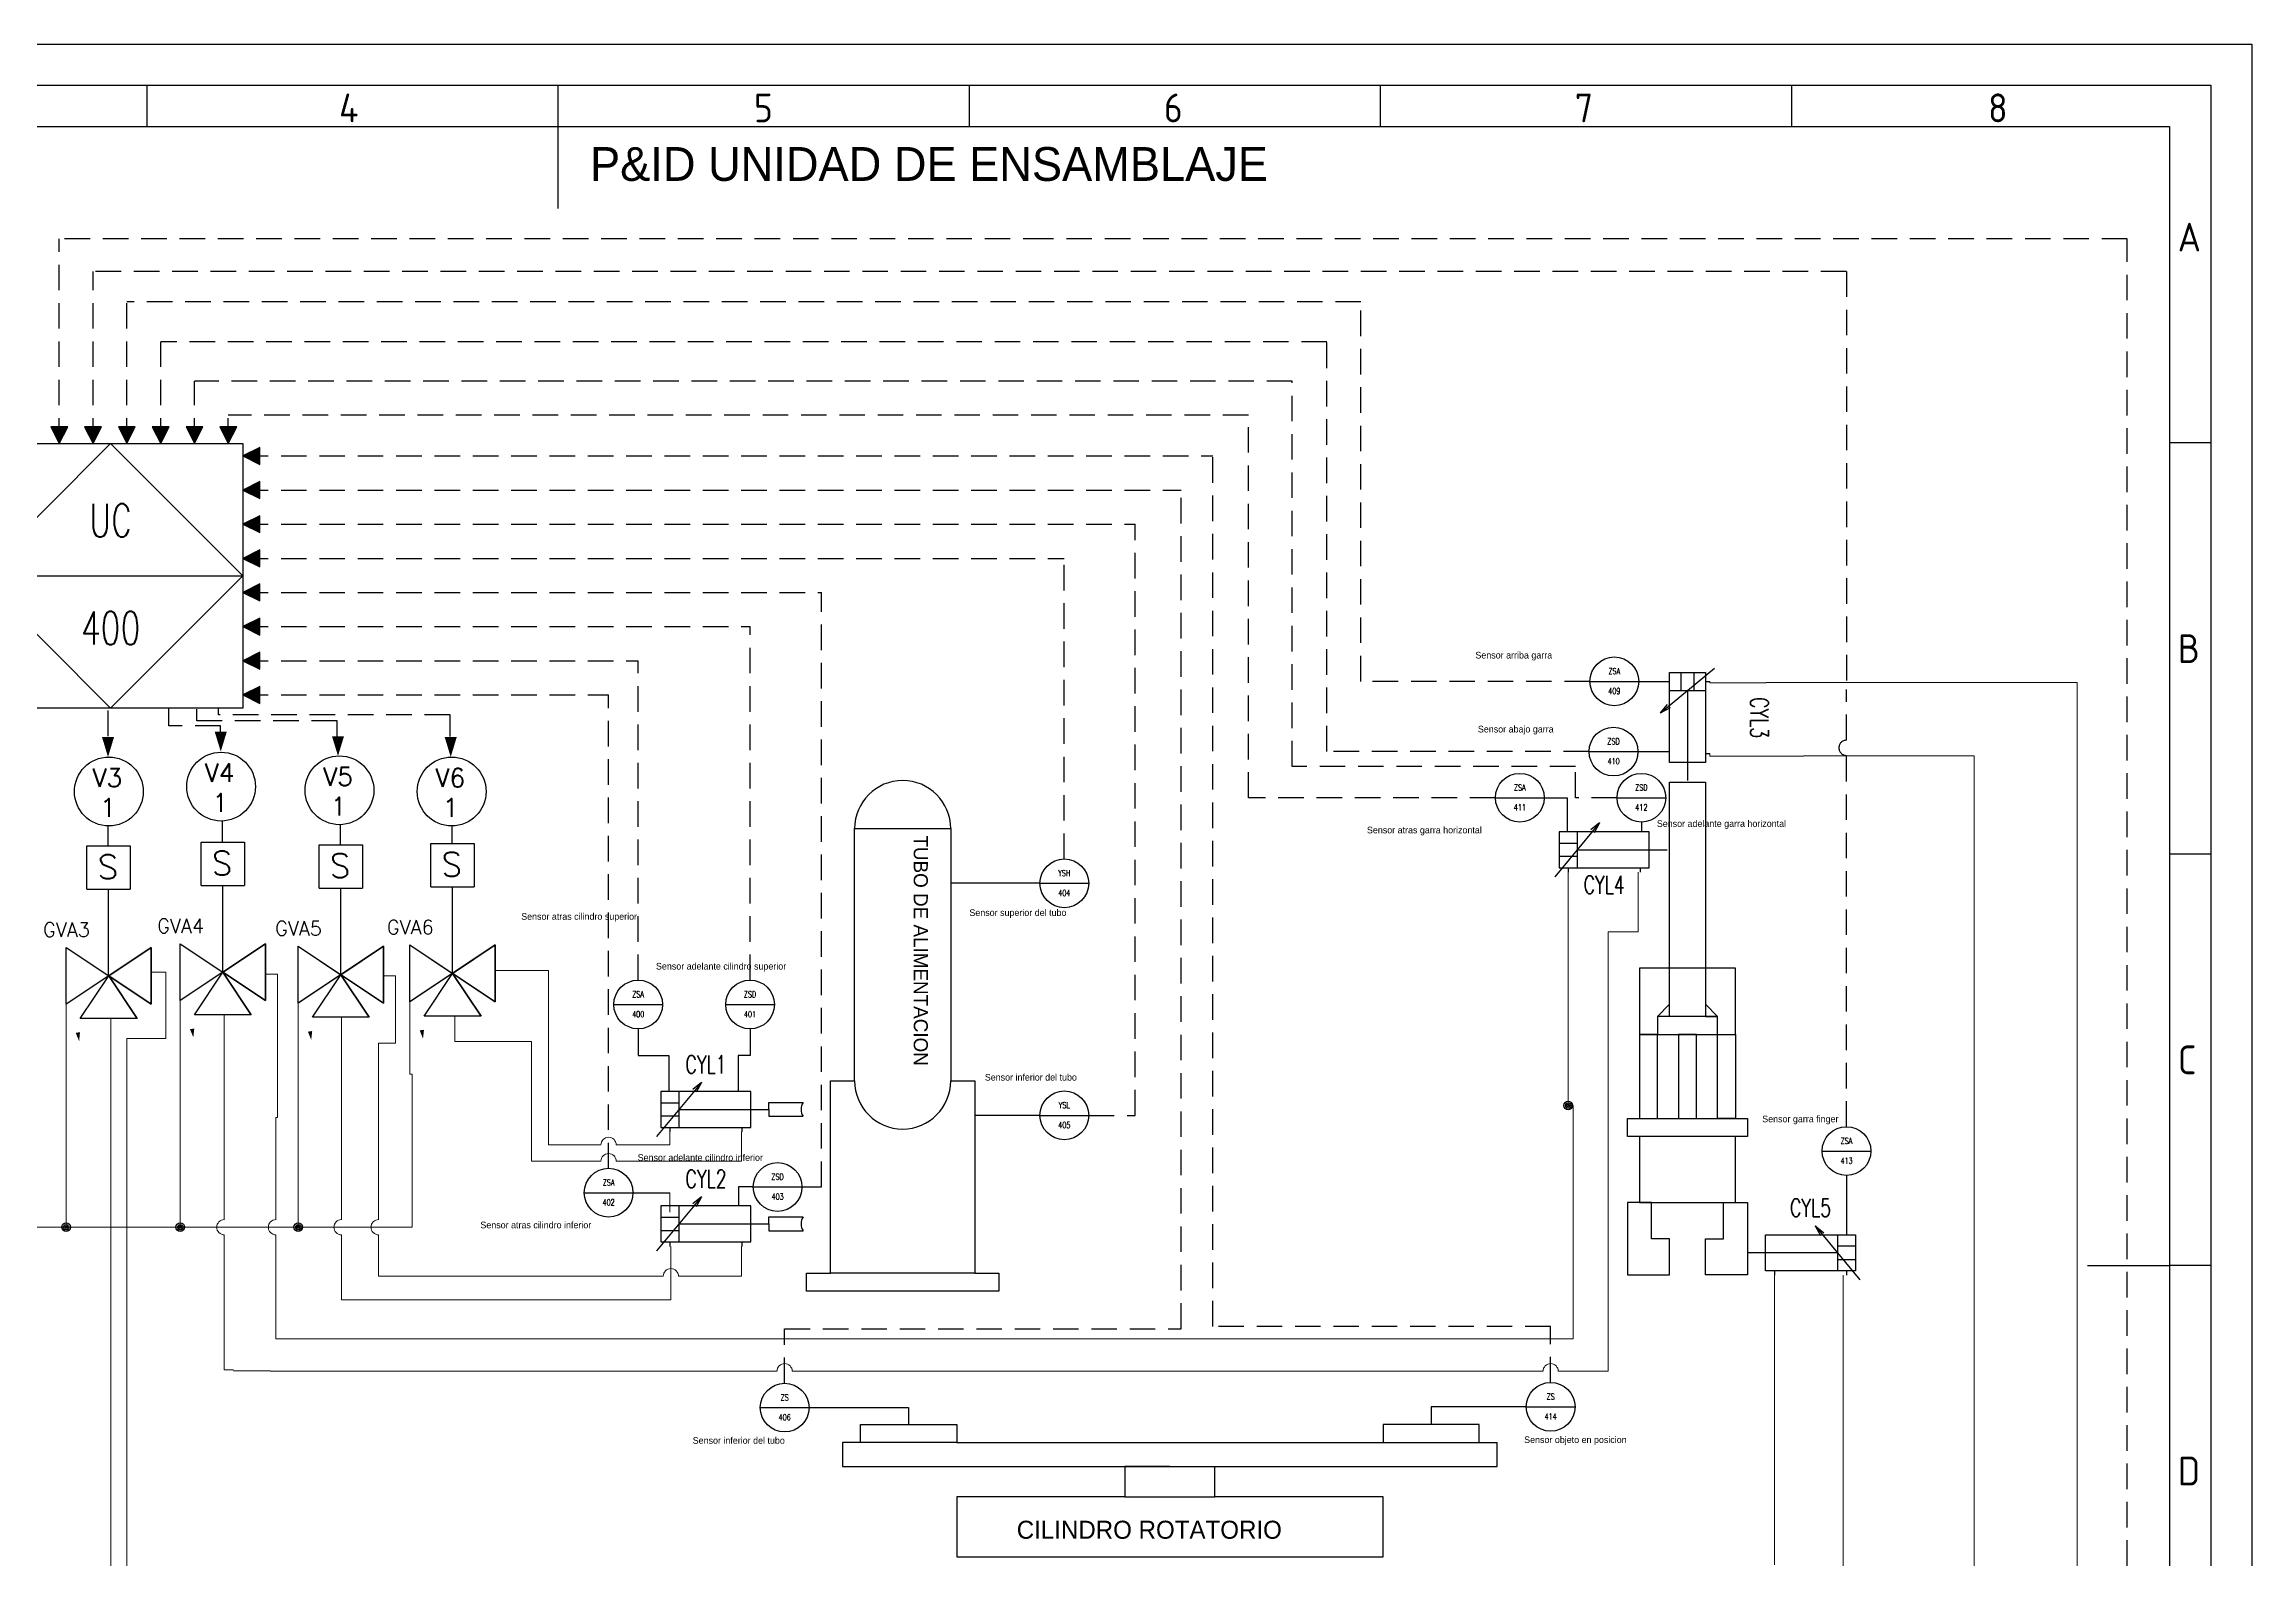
# Model space of a CAD drawing. Header units: millimetres. Extents: x -2 to 404, y -1 to 285.
# Drawn here: x 144.7 to 403.8, y 107.4 to 285.2 of the extents above; entities that cross this region are included whole.
import ezdxf
from ezdxf.enums import TextEntityAlignment as Align

# ---------------------------------------------------------------- set-up
doc = ezdxf.new("R2010")
doc.units = ezdxf.units.MM
doc.header["$LTSCALE"] = 6
doc.linetypes.add('DASHED', pattern=[0.75, 0.5, -0.25])
for name, color, linetype in [('035', 5, 'Continuous'), ('07', 7, 'Continuous'), ('GRN_0.5mm^2', 3, 'DASHED'), ('MISC', 2, 'Continuous'), ('SYMS', 7, 'Continuous'), ('TAGS', 51, 'Continuous'), ('WHT_0.5mm^2', 7, 'Continuous')]:
    doc.layers.add(name, color=color, linetype=linetype)
doc.layers.add('SEÑAL NEUMATICA', color=5, linetype='Pneumatic Binary', lineweight=5)
doc.styles.add('ISO Proportional', font='isocp.shx')
doc.styles.add('WD', font='romans.shx')
doc.linetypes.add('Pneumatic Binary', pattern='A,0.25,[130,ltypeshp.shx,S=0.1,R=-45,X=0,Y=0],0.04,[130,ltypeshp.shx,S=0.1,R=55,X=0,Y=0],0.04,[130,ltypeshp.shx,S=0.1,R=-45,X=0,Y=0],1', length=1.33)

# ---------------------------------------------------------------- blocks, each defined once
blk = doc.blocks.new('IEC_border_a3')
at = {"layer": '035'}
for p, q in [((164, 292), (164, 287)), ((214, 292), (214, 287)), ((264, 292), (264, 287)), ((314, 292), (314, 287)), ((364, 292), (364, 287)), ((414.97, 248.54), (409.98, 248.54)), ((414.98, 198.5), (410, 198.5)), ((414.98, 148.5), (410, 148.5))]:
    blk.add_line(p, q, dxfattribs=at)
for points in [[(0, 297), (420, 297), (420, 0), (0, 0)], [(18, 287), (410, 287), (410, 10), (18, 10)]]:
    blk.add_lwpolyline(points, close=True, dxfattribs=at)
at = {"layer": '07'}
for p, q in [((214, 287), (214, 277)), ((400, 148.5), (410, 148.5))]:
    blk.add_line(p, q, dxfattribs=at)
blk.add_lwpolyline([(13, 292), (415, 292), (415, 5), (13, 5)], close=True, dxfattribs=at)
at = {"layer": '035', "style": 'ISO Proportional'}
for s, p in [('4', (187.38, 287.5)), ('5', (237.84, 287.5)), ('6', (287.69, 287.5)), ('7', (337.67, 287.5)), ('8', (387.92, 287.5)), ('A', (410.98, 271.79)), ('B', (411, 221.75)), ('C', (411, 171.75)), ('D', (411, 121.75))]:
    blk.add_text(s, height=3.5, dxfattribs=at).set_placement(p)
blk = doc.blocks.new('HIN1_INFRONT_MAIN')
at = {"ltscale": 0.127}
blk.add_line((-0.5, 0), (0.5, 0), dxfattribs=at)
at = {"ltscale": 3.2258}
blk.add_circle((0, 0), 0.5, dxfattribs=at)
at = {"style": 'WD', "width": 0.7}
for tag, height, p in [('INST', 0.125, (-0.481, 0.455)), ('TERM01', 0.0625, (-0.524, 0.018)), ('LOC', 0.125, (-0.481, 0.293))]:
    blk.add_attdef(tag, text='', height=height, dxfattribs=at).set_placement(p, align=Align.RIGHT)
for tag, p, height in [('X2TERM04', (0, 0.5), 0.005), ('TERM04', (0.021, 0.531), 0.0625), ('X4TERM01', (-0.5, 0), 0.005), ('X1TERM03', (0.5, 0), 0.005), ('TERM03', (0.522, 0.018), 0.0625), ('RATING1', (0.513, -0.162), 0.125), ('DESC1', (0.513, -0.321), 0.125), ('DESC2', (0.513, -0.51), 0.125), ('X8TERM02', (0, -0.5), 0.005), ('TERM02', (0.023, -0.581), 0.0625), ('WDTAGALT', (0.513, -0.866), 0.125), ('DESC3', (0.513, -0.691), 0.125)]:
    blk.add_attdef(tag, p, '', height=height, dxfattribs=at)
for tag, p in [('TAG1_PART1', (0, 0.147)), ('TAG1_PART2', (0, -0.26))]:
    blk.add_attdef(tag, text='', height=0.125, dxfattribs=at).set_placement(p, align=Align.CENTER)
blk.add_attdef('XREF', text='', height=0.0625, rotation=0.0625, dxfattribs=at).set_placement((0.546, 0.412), align=Align.TOP_CENTER)
at = {"style": 'WD', "width": 0.7, "flags": 1}
for tag, p in [('WDTYPE', (-0.535, -0.17)), ('CAT', (-0.546, -0.253)), ('MFG', (-0.544, -0.28)), ('FAMILY', (-0.537, -0.223)), ('ASSYCODE', (-0.525, -0.306))]:
    blk.add_attdef(tag, text='', height=0.01, dxfattribs=at).set_placement(p, align=Align.CENTER)
blk = doc.blocks.new('VCY1_SGL_VAR_CUSH')
for p, q in [((0.218, 0.344), (0.158, 0.295)), ((0.218, 0.344), (0.181, 0.275)), ((0.562, 0.281), (-0.063, 0.281)), ((-0.063, 0.281), (-0.063, 0.031)), ((-0.063, 0.203), (0.062, 0.203)), ((0.062, 0.281), (0.062, 0.031)), ((0.062, 0.156), (0.688, 0.156)), ((0.562, 0.031), (0.562, 0.281)), ((0.062, 0.109), (-0.063, 0.109)), ((-0.063, 0.031), (0.562, 0.031)), ((0, 0.031), (0, 0)), ((0.5, 0.031), (0.5, 0))]:
    blk.add_line(p, q)
blk.add_lwpolyline([(0.218, 0.344), (-0.093, -0.031), (-0.093, -0.031)])
at = {"style": 'WD', "width": 0.7}
for tag, p in [('INST', (0.25, 0.719)), ('LOC', (0.25, 0.562)), ('TAG1', (0.25, 0.406))]:
    blk.add_attdef(tag, text='', height=0.125, dxfattribs=at).set_placement(p, align=Align.CENTER)
for tag, p in [('DESC1', (-0.156, 0.156)), ('DESC2', (-0.156, 0)), ('DESC3', (-0.156, -0.156)), ('WDTAGALT', (-0.156, -0.312))]:
    blk.add_attdef(tag, text='', height=0.125, dxfattribs=at).set_placement(p, align=Align.RIGHT)
at = {"style": 'WD'}
for tag, p, height, flags in [('WDBLKNAM', (0.374, 0.281), 0.01, 9), ('FAMILY', (0.383, 0.251), 0.01, 9), ('X8TERM01', (0, 0), 0.005, 1), ('WDTYPE', (0.062, 0.062), 0.01, 1), ('X8TERM02', (0.5, 0), 0.005, 1)]:
    blk.add_attdef(tag, p, '', height=height, dxfattribs=dict(at, flags=flags))
at = {"linetype": 'Continuous', "style": 'WD', "flags": 9}
for tag, p in [('ASSYCODE', (0.408, 0.17)), ('MFG', (0.406, 0.188)), ('CAT', (0.408, 0.207))]:
    blk.add_attdef(tag, text='', height=0.01, dxfattribs=at).set_placement(p, align=Align.CENTER)
at = {"style": 'WD'}
blk.add_attdef('XREF', (0.656, 0.219), '', height=0.0625, dxfattribs=at)
at = {"style": 'WD', "width": 0.7}
for tag, p, height in [('RATING1', (0.688, 0), 0.125), ('TERM01', (0.031, -0.094), 0.0625), ('TERM02', (0.531, -0.094), 0.0625)]:
    blk.add_attdef(tag, p, '', height=height, dxfattribs=at)
blk = doc.blocks.new('HIN1_INFRONT_MAIN_PLC')
for p, q in [((-0.5, -0.5), (-0.5, 0.5)), ((-0.5, 0.5), (0.5, 0.5)), ((0.5, 0.5), (0.5, -0.5)), ((0.5, -0.5), (-0.5, -0.5))]:
    blk.add_line(p, q)
at = {"ltscale": 0.127}
blk.add_line((-0.5, 0), (0.5, 0), dxfattribs=at)
at = {"ltscale": 25.4, "flags": 128}
blk.add_lwpolyline([(0, 0.5), (-0.5, 0), (0, -0.5), (0.5, 0)], close=True, dxfattribs=at)
at = {"ltscale": 3.2258, "flags": 128}
blk.add_lwpolyline([(0, 0.5), (-0.5, 0), (0, -0.5), (0.5, 0)], close=True, dxfattribs=at)
blk.add_lwpolyline([(0, 0.5), (-0.5, 0), (0, -0.5), (0.5, 0)], close=True, dxfattribs=at)
at = {"style": 'WD', "width": 0.7}
for tag, p, height in [('TERM04', (0.0207, 0.5306), 0.0625), ('X2TERM04', (0, 0.5), 0.005), ('X4TERM01', (-0.5, 0), 0.005), ('X1TERM03', (0.5, 0), 0.005), ('TERM03', (0.5222, 0.0184), 0.0625), ('RATING1', (0.5485, -0.1677), 0.125), ('DESC1', (0.5485, -0.3266), 0.125), ('DESC2', (0.5485, -0.5165), 0.125), ('X8TERM02', (0, -0.5), 0.005), ('TERM02', (0.0233, -0.5809), 0.0625), ('DESC3', (0.5485, -0.6975), 0.125), ('WDTAGALT', (0.5485, -0.8716), 0.125)]:
    blk.add_attdef(tag, p, '', height=height, dxfattribs=at)
for tag, height, p in [('INST', 0.125, (-0.5816, 0.4156)), ('LOC', 0.125, (-0.5816, 0.254)), ('TERM01', 0.0625, (-0.5242, 0.0184))]:
    blk.add_attdef(tag, text='', height=height, dxfattribs=at).set_placement(p, align=Align.RIGHT)
blk.add_attdef('XREF', text='', height=0.0625, rotation=0.0625, dxfattribs=at).set_placement((0.6297, 0.3767), align=Align.TOP_CENTER)
for tag, p in [('TAG1_PART1', (0, 0.147)), ('TAG1_PART2', (0, -0.2602))]:
    blk.add_attdef(tag, text='', height=0.125, dxfattribs=at).set_placement(p, align=Align.CENTER)
at = {"style": 'WD', "width": 0.7, "flags": 1}
for tag, p in [('WDTYPE', (-0.5767, -0.1697)), ('CAT', (-0.5871, -0.2531)), ('FAMILY', (-0.5789, -0.2227)), ('MFG', (-0.5859, -0.2796)), ('ASSYCODE', (-0.5662, -0.3061))]:
    blk.add_attdef(tag, text='', height=0.01, dxfattribs=at).set_placement(p, align=Align.CENTER)
blk = doc.blocks.new('HFA1_FLOW_ARROW_DWN_P')
blk.add_hatch(color=256).paths.add_polyline_path([(0.0625, 0.125), (-0.0625, 0.125), (0, 0)])
blk.add_lwpolyline([(-0.0625, 0.125), (0, 0), (0.0625, 0.125)], close=True)
at = {"style": 'WD', "flags": 1}
for tag, p in [('X2TERM01', (0, 0.125)), ('X8TERM01', (0, 0))]:
    blk.add_attdef(tag, p, '', height=0.0075, dxfattribs=at)
blk = doc.blocks.new('WDDOT')
for radius in [0.72, 0.449, 0.223]:
    blk.add_circle((0, 0), radius)
blk = doc.blocks.new('VGVA1_3WAY_VALVE1')
at = {"ltscale": 3.2258}
for p, q in [((-0.25, 0.375), (0.25, -0.375)), ((-0.25, -0.375), (0.25, 0.375)), ((0.25, 0.375), (-0.25, 0.375)), ((0.375, 0.25), (0, 0)), ((0.375, 0.25), (0.375, -0.25)), ((0.375, -0.25), (0, 0)), ((0.25, -0.375), (-0.25, -0.375))]:
    blk.add_line(p, q, dxfattribs=at)
at = {"ltscale": 25.4, "flags": 128}
for points in [[(0.25, 0.375), (0, 0), (-0.25, 0.375)], [(0, 0), (0.375, 0.25), (0.375, -0.25)], [(-0.25, -0.375), (0, 0), (0.25, -0.375)]]:
    blk.add_lwpolyline(points, close=True, dxfattribs=at)
at = {"style": 'WD', "flags": 1}
for tag, p in [('INST', (-0.349, 0.777)), ('LOC', (-0.349, 0.581)), ('TAG1', (-0.349, 0.375))]:
    blk.add_attdef(tag, text='', height=0.125, dxfattribs=at).set_placement(p, align=Align.RIGHT)
at = {"style": 'WD'}
for tag, p, height in [('TERM04', (0.02, 0.388), 0.0625), ('X2TERM04', (0, 0.375), 0.005), ('X4TERM03', (0, 0), 0.005), ('X1TERM02', (0.375, 0), 0.005), ('TERM02', (0.406, 0.036), 0.0625), ('RATING1', (0.395, -0.159), 0.125), ('X8TERM01', (0, -0.375), 0.005), ('DESC1', (0.395, -0.375), 0.125), ('TERM01', (0.029, -0.455), 0.0625), ('DESC2', (0.395, -0.559), 0.125), ('DESC3', (0.395, -0.749), 0.125), ('WDTAGALT', (0.395, -0.935), 0.125)]:
    blk.add_attdef(tag, p, '', height=height, dxfattribs=at)
blk.add_attdef('XREF', text='', height=0.0625, rotation=0.0625, dxfattribs=at).set_placement((0.507, 0.365), align=Align.TOP_CENTER)
blk.add_attdef('TERM03', text='', height=0.0625, dxfattribs=at).set_placement((-0.085, 0.02), align=Align.RIGHT)
at = {"style": 'WD', "flags": 1}
for tag, p in [('FAMILY', (-0.284, -0.163)), ('WDTYPE', (-0.277, -0.103)), ('CAT', (-0.284, -0.207)), ('MFG', (-0.283, -0.238)), ('ASSYCODE', (-0.254, -0.268))]:
    blk.add_attdef(tag, text='', height=0.01, dxfattribs=at).set_placement(p, align=Align.CENTER)
blk = doc.blocks.new('VAC1_SOLENOID')
for p, q in [((-0.75, -0.125), (-0.75, 0.125)), ((-0.75, 0.125), (-0.5, 0.125)), ((-0.5, -0.125), (-0.5, 0.125)), ((-0.5, -0.125), (-0.75, -0.125))]:
    blk.add_line(p, q)
at = {"ltscale": 3.2258}
blk.add_line((0, 0), (-0.5, 0), dxfattribs=at)
at = {"style": 'WD'}
for tag, height, p in [('INST', 0.125, (-0.84, 0.553)), ('LOC', 0.125, (-0.835, 0.368)), ('TAG1', 0.125, (-0.835, 0.17)), ('TERM03', 0.0625, (-0.769, 0.009))]:
    blk.add_attdef(tag, text='', height=height, dxfattribs=at).set_placement(p, align=Align.RIGHT)
for tag, p, height in [('TERM02', (-0.628, 0.134), 0.0625), ('X2TERM02', (-0.625, 0.125), 0.005), ('X4TERM03', (-0.75, 0), 0.005), ('X8TERM01', (-0.625, -0.125), 0.005), ('DESC1', (-0.431, -0.209), 0.125), ('TERM01', (-0.624, -0.201), 0.0625), ('DESC2', (-0.431, -0.393), 0.125), ('DESC3', (-0.431, -0.583), 0.125), ('RATING1', (-0.431, -0.761), 0.125), ('WDTAGALT', (-0.421, -0.949), 0.125)]:
    blk.add_attdef(tag, p, '', height=height, dxfattribs=at)
blk.add_attdef('XREF', text='', height=0.0625, rotation=0.0625, dxfattribs=at).set_placement((-0.999, 0.095), align=Align.TOP_CENTER)
blk.add_attdef('TEXT', text='', height=0.0625, dxfattribs=at).set_placement((-0.624, -0.004), align=Align.MIDDLE_CENTER)
at = {"style": 'WD', "flags": 1}
for tag, p in [('WDTYPE', (-0.828, -0.053)), ('FAMILY', (-0.831, -0.09)), ('CAT', (-0.831, -0.134)), ('MFG', (-0.829, -0.166)), ('ASSYCODE', (-0.801, -0.195))]:
    blk.add_attdef(tag, text='', height=0.01, dxfattribs=at).set_placement(p, align=Align.CENTER)
blk = doc.blocks.new('HIN1_FIELD_MOUNT')
at = {"ltscale": 3.2258}
blk.add_circle((0, 0), 0.5, dxfattribs=at)
at = {"style": 'WD', "width": 0.7}
for tag, height, p in [('INST', 0.125, (-0.454, 0.471)), ('LOC', 0.125, (-0.454, 0.309)), ('TERM01', 0.0625, (-0.524, 0.018))]:
    blk.add_attdef(tag, text='', height=height, dxfattribs=at).set_placement(p, align=Align.RIGHT)
for tag, p, height in [('X2TERM04', (0, 0.5), 0.005), ('TERM04', (0.021, 0.531), 0.0625), ('X4TERM01', (-0.5, 0), 0.005), ('X1TERM03', (0.5, 0), 0.005), ('TERM03', (0.522, 0.018), 0.0625), ('RATING1', (0.513, -0.159), 0.125), ('DESC1', (0.513, -0.318), 0.125), ('X8TERM02', (0, -0.5), 0.005), ('TERM02', (0.023, -0.581), 0.0625), ('DESC2', (0.513, -0.508), 0.125), ('DESC3', (0.513, -0.688), 0.125), ('WDTAGALT', (0.513, -0.863), 0.125)]:
    blk.add_attdef(tag, p, '', height=height, dxfattribs=at)
blk.add_attdef('XREF', text='', height=0.0625, rotation=0.0625, dxfattribs=at).set_placement((0.546, 0.412), align=Align.TOP_CENTER)
for tag, p in [('TAG1_PART1', (0, 0.147)), ('TAG1_PART2', (0, -0.26))]:
    blk.add_attdef(tag, text='', height=0.125, dxfattribs=at).set_placement(p, align=Align.CENTER)
at = {"style": 'WD', "width": 0.7, "flags": 1}
for tag, p in [('WDTYPE', (-0.535, -0.17)), ('CAT', (-0.546, -0.253)), ('MFG', (-0.544, -0.28)), ('FAMILY', (-0.537, -0.223)), ('ASSYCODE', (-0.525, -0.306))]:
    blk.add_attdef(tag, text='', height=0.01, dxfattribs=at).set_placement(p, align=Align.CENTER)

msp = doc.modelspace()

# ---------------------------------------------------------------- linework, layer by layer
for p, q in [((331.83, 210.41), (335.45, 210.41)), ((331.74, 202.17), (335.45, 202.17)), ((320.74, 196.75), (323.42, 196.75)), ((323.42, 196.75), (323.42, 192.75)), ((152.18, 193.44), (152.18, 191.1)), ((165.58, 194.02), (165.58, 191.54)), ((179.42, 193.59), (179.42, 191.25)), ((192.54, 193.44), (192.54, 191.4)), ((332.15, 193.89), (332.15, 192.75)), ((261.56, 186.71), (251.09, 186.71)), ((334.04, 171.1), (335.45, 172.51)), ((214.41, 169.62), (214.41, 166.5)), ((227.54, 169.62), (227.54, 166.5)), ((214.41, 166.5), (217.09, 166.5)), ((217.09, 166.5), (218, 166.5)), ((218, 166.5), (218, 162.29)), ((227.54, 166.5), (226.15, 166.5)), ((226.15, 166.5), (226.15, 162.29)), ((229.76, 160.18), (229.76, 160.99)), ((229.76, 160.99), (233.79, 160.99)), ((229.76, 160.18), (229.76, 159.37)), ((229.76, 159.37), (233.79, 159.37)), ((261.56, 159.48), (253.91, 159.48)), ((213.8, 150.41), (216.34, 150.41)), ((216.34, 150.41), (218.11, 150.41)), ((227.91, 151.08), (226.2, 151.08)), ((226.2, 151.08), (226.2, 148.86)), ((356.22, 152.43), (356.22, 145.47)), ((229.76, 146.75), (229.76, 147.56)), ((229.76, 147.56), (233.79, 147.56)), ((229.76, 146.75), (229.76, 145.94)), ((229.76, 145.94), (233.79, 145.94)), ((253.91, 140.96), (236.99, 140.96)), ((234.46, 125.19), (246.15, 125.19)), ((246.15, 125.19), (246.15, 123.19)), ((318.64, 125.28), (307.48, 125.28)), ((307.48, 125.28), (307.48, 123.19)), ((240.51, 121.08), (238.39, 121.08)), ((238.39, 121.08), (238.39, 118.26)), ((251.79, 121.08), (301.84, 121.08)), ((313.12, 121.08), (315.24, 121.08)), ((315.24, 118.26), (315.24, 121.08)), ((238.39, 118.26), (315.24, 118.26)), ((276.82, 118.26), (271.53, 118.26)), ((271.53, 118.26), (271.53, 114.73)), ((282.1, 114.73), (282.1, 118.26)), ((271.53, 114.73), (251.79, 114.73)), ((251.79, 114.73), (251.79, 107.68)), ((271.53, 114.73), (282.1, 114.73)), ((301.84, 114.73), (282.1, 114.73)), ((301.84, 107.68), (301.84, 114.73)), ((251.79, 107.68), (294.79, 107.68)), ((294.79, 107.68), (301.84, 107.68))]:
    msp.add_line(p, q)
at = {"color": 1, "lineweight": 20}
for points in [[(165.42, 204.49, 1.41, 0, 0), (165.42, 202.17, 0, 0, 0)], [(152.19, 203.86, 1.41, 0, 0), (152.19, 201.53, 0, 0, 0)], [(179.18, 203.97, 1.41, 0, 0), (179.18, 201.65, 0, 0, 0)], [(192.41, 203.86, 1.41, 0, 0), (192.41, 201.53, 0, 0, 0)]]:
    msp.add_lwpolyline(points, format="xyseb", dxfattribs=at)
for points in [[(335.45, 171.1), (335.45, 198.59), (339.68, 198.59), (339.68, 171.1), (341.09, 171.1), (339.68, 172.51)], [(331.92, 157), (330.51, 157), (330.51, 159.11), (344.61, 159.11), (344.61, 157), (343.2, 157)]]:
    msp.add_lwpolyline(points)
for points in [[(236.99, 140.96), (236.99, 163.52), (239.81, 163.52), (239.81, 193.13), (251.09, 193.13), (251.09, 163.52), (253.91, 163.52), (253.91, 140.96), (256.73, 140.96), (256.73, 138.85), (234.17, 138.85), (234.17, 140.96)], [(331.92, 168.98), (343.2, 168.98), (343.2, 176.74), (331.92, 176.74)], [(334.04, 168.98), (341.09, 168.98), (341.09, 171.1), (334.04, 171.1)], [(331.92, 159.11), (334.04, 159.11), (334.04, 168.98), (331.92, 168.98)], [(336.5, 159.11), (338.62, 159.11), (338.62, 168.98), (336.5, 168.98)], [(343.2, 159.11), (341.09, 159.11), (341.09, 168.98), (343.2, 168.98)], [(331.92, 149.24), (343.2, 149.24), (343.2, 157), (331.92, 157)], [(330.51, 149.24), (330.51, 140.78), (335.45, 140.78), (335.45, 145.01), (333.33, 145.01), (333.33, 149.24)], [(344.61, 149.24), (344.61, 140.78), (339.68, 140.78), (339.68, 145.01), (341.79, 145.01), (341.79, 149.24)], [(240.51, 123.19), (251.79, 123.19), (251.79, 121.08), (240.51, 121.08)], [(313.12, 123.19), (301.84, 123.19), (301.84, 121.08), (313.12, 121.08)]]:
    msp.add_lwpolyline(points, close=True)
for points, format in [([(140.79, 180.86, 0, 0, 0), (144.06, 180.85, 0.508, 0, 0), (145.14, 180.85, 0, 0, 0)], "xyseb"), ([(154.63, 180.42, 0, 0, 0), (157.9, 180.41, 0.508, 0, 0), (158.99, 180.41, 0, 0, 0)], "xyseb"), ([(168.04, 180.86, 0, 0, 0), (171.31, 180.85, 0.508, 0, 0), (172.39, 180.85, 0, 0, 0)], "xyseb"), ([(181.88, 180.57, 0, 0, 0), (185.15, 180.56, 0.508, 0, 0), (186.23, 180.56, 0, 0, 0)], "xyseb"), ([(194.99, 180.71, 0, 0, 0), (198.27, 180.7, 0.508, 0, 0), (199.35, 180.7, 0, 0, 0)], "xyseb"), ([(145.39, 171.57, 0, 0, -0.415908), (148.65, 169.2, 0.508, 0, 0), (148.8, 168.19, 0, 0, 0)], "xyseb"), ([(158.8, 172, 0, 0, -0.415908), (162.06, 169.63, 0.508, 0, 0), (162.2, 168.63, 0, 0, 0)], "xyseb"), ([(172.64, 171.71, 0, 0, -0.415908), (175.9, 169.34, 0.508, 0, 0), (176.04, 168.34, 0, 0, 0)], "xyseb"), ([(185.76, 171.86, 0, 0, -0.415908), (189.02, 169.49, 0.508, 0, 0), (189.16, 168.48, 0, 0, 0)], "xyseb"), ([(233.79, 160.99, 0.330259), (233.79, 159.37)], "xyb"), ([(233.79, 147.56, 0.330259), (233.79, 145.94)], "xyb")]:
    msp.add_lwpolyline(points, format=format)
for centre, start, end in [((245.45, 193.13), 0, 180), ((245.45, 163.52), 180, 0)]:
    msp.add_arc(centre, 5.64, start, end)
at = {"layer": 'GRN_0.5mm^2'}
for p, q in [((146.47, 238.3), (146.47, 262.32)), ((262.58, 262.32), (146.47, 262.32)), ((389.17, 262.32), (262.58, 262.32)), ((389.17, 93.12), (389.17, 262.32)), ((150.44, 238.3), (150.44, 258.52)), ((356.22, 258.52), (150.44, 258.52)), ((356.22, 258.52), (356.22, 209.46)), ((154.4, 238.3), (154.4, 254.94)), ((299.24, 254.94), (154.4, 254.94)), ((299.24, 210.41), (299.24, 254.94)), ((158.37, 238.3), (158.37, 250.23)), ((295.25, 250.23), (158.37, 250.23)), ((295.25, 202.17), (295.25, 250.23)), ((162.34, 238.3), (162.34, 245.62)), ((291.18, 245.62), (162.34, 245.62)), ((291.18, 200.43), (291.18, 245.62)), ((166.3, 238.3), (166.3, 241.65)), ((286.02, 241.65), (166.3, 241.65)), ((286.02, 196.75), (286.02, 241.65)), ((168, 236.86), (281.87, 236.86)), ((281.87, 134.7), (281.87, 236.86)), ((168, 232.85), (278.15, 232.85)), ((278.15, 134.45), (278.15, 232.85)), ((168, 228.85), (272.73, 228.85)), ((272.73, 159.48), (272.73, 228.85)), ((168, 224.84), (264.42, 224.84)), ((264.42, 189.57), (264.42, 224.84)), ((168, 220.84), (235.94, 220.84)), ((235.94, 151.08), (235.94, 220.84)), ((168, 216.83), (227.54, 216.83)), ((227.54, 175.35), (227.54, 216.83)), ((168, 212.83), (214.41, 212.83)), ((214.41, 175.35), (214.41, 212.83)), ((326.11, 210.41), (299.24, 210.41)), ((168, 208.82), (210.94, 208.82)), ((210.94, 153.27), (210.94, 208.82)), ((356.22, 203.51), (356.22, 209.46)), ((326.02, 202.17), (295.25, 202.17)), ((324.4, 200.43), (291.18, 200.43)), ((324.4, 196.75), (324.4, 200.43)), ((356.22, 158.15), (356.22, 201.72)), ((315.02, 196.75), (286.02, 196.75)), ((329.29, 196.75), (324.4, 196.75)), ((267.28, 159.48), (272.73, 159.48)), ((233.63, 151.08), (235.94, 151.08)), ((231.6, 128.05), (231.6, 134.45)), ((231.6, 134.45), (278.15, 134.45)), ((321.5, 134.7), (281.87, 134.7)), ((321.5, 128.15), (321.5, 134.7))]:
    msp.add_line(p, q, dxfattribs=at)
at = {"layer": 'GRN_0.5mm^2', "color": 242, "true_color": 0xcd2027}
for p, q in [((152.19, 203.97), (152.19, 207.22)), ((159.32, 205.18), (159.32, 207.26)), ((160.26, 205.18), (159.32, 205.18)), ((165.4, 205.18), (160.26, 205.18)), ((162.63, 205.78), (162.63, 207.15)), ((179.08, 205.78), (162.63, 205.78)), ((165.15, 206.49), (165.15, 207.19)), ((192.35, 206.49), (165.15, 206.49)), ((165.4, 204.54), (165.4, 205.18)), ((179.08, 203.93), (179.08, 205.78)), ((192.35, 203.93), (192.35, 206.49))]:
    msp.add_line(p, q, dxfattribs=at)
at = {"layer": 'GRN_0.5mm^2'}
msp.add_arc((356.22, 202.61), 0.895, 90, 270, dxfattribs=at)
at = {"layer": 'SEÑAL NEUMATICA'}
for p, q in [((340.2, 210.22), (340.2, 210.38)), ((346.8, 210.22), (340.2, 210.22)), ((383.29, 210.27), (346.8, 210.27)), ((346.8, 210.27), (346.8, 210.22)), ((383.29, 69.72), (383.29, 210.27)), ((340.2, 201.64), (340.2, 201.93)), ((351.16, 201.64), (340.2, 201.64)), ((371.19, 201.68), (351.16, 201.68)), ((351.16, 201.68), (351.16, 201.64)), ((371.19, 72.4), (371.19, 201.68)), ((323.56, 160.63), (323.56, 188)), ((331.76, 181.01), (331.76, 188)), ((328.24, 129.45), (328.24, 181.01)), ((328.24, 181.01), (331.76, 181.01)), ((158.12, 176.29), (157.27, 176.29)), ((158.97, 176.29), (158.12, 176.29)), ((158.97, 168.49), (158.97, 176.29)), ((160.67, 176.28), (160.67, 146.35)), ((200.76, 176.47), (197.63, 176.47)), ((203.89, 176.47), (200.76, 176.47)), ((203.89, 176.47), (203.89, 156.01)), ((147.26, 175.85), (147.26, 146.35)), ((171.38, 176.06), (170.67, 176.06)), ((172.08, 176.06), (171.38, 176.06)), ((172.08, 159.22), (172.08, 176.06)), ((174.51, 175.99), (174.51, 146.35)), ((185.23, 175.86), (184.52, 175.86)), ((185.94, 175.86), (185.23, 175.86)), ((185.94, 167.96), (185.94, 175.86)), ((187.63, 176.14), (187.63, 164.31)), ((165.84, 150.45), (165.84, 171.28)), ((192.88, 169.65), (192.88, 171.14)), ((152.51, 124.97), (152.51, 170.85)), ((154.41, 101.17), (154.41, 168.49)), ((154.41, 168.49), (158.97, 168.49)), ((179.59, 154.41), (179.59, 170.99)), ((192.88, 168.16), (192.88, 169.65)), ((183.95, 147.24), (183.95, 167.96)), ((183.95, 167.96), (185.94, 167.96)), ((192.88, 168.16), (201.88, 168.16)), ((201.88, 168.16), (201.88, 154.1)), ((187.89, 164.31), (187.63, 164.31)), ((187.89, 146.35), (187.89, 164.31)), ((171.9, 147.24), (171.9, 159.22)), ((171.9, 159.22), (172.08, 159.22)), ((324.14, 160.63), (323.56, 160.63)), ((324.14, 133.26), (324.14, 160.63)), ((210.04, 156.01), (203.89, 156.01)), ((218.14, 156.01), (211.83, 156.01)), ((218.14, 157.54), (218.14, 156.01)), ((226.52, 154.1), (226.52, 157.54)), ((179.59, 147.24), (179.59, 154.41)), ((201.88, 154.1), (210.04, 154.1)), ((211.83, 154.1), (226.52, 154.1)), ((165.84, 147.24), (165.84, 150.45)), ((218.14, 148.14), (218.11, 150.41)), ((113.01, 146.35), (187.89, 146.35)), ((165.84, 129.62), (165.84, 145.45)), ((171.9, 133.26), (171.9, 145.45)), ((179.59, 137.82), (179.59, 145.45)), ((183.95, 140.6), (183.95, 145.45)), ((218.25, 137.83), (218.25, 144.11)), ((226.54, 140.6), (226.54, 144.11)), ((183.95, 140.6), (217.35, 140.6)), ((219.14, 140.6), (226.54, 140.6)), ((347.78, 106.74), (347.78, 140.72)), ((355.81, 94.01), (355.81, 140.72)), ((182.42, 137.82), (179.59, 137.82)), ((182.42, 137.83), (218.25, 137.83)), ((171.9, 133.26), (324.14, 133.26)), ((166.92, 129.62), (165.84, 129.62)), ((171.21, 129.52), (166.92, 129.52)), ((171.21, 129.45), (230.7, 129.45)), ((232.49, 129.45), (320.6, 129.45)), ((322.4, 129.45), (328.24, 129.45)), ((152.51, 79.09), (152.51, 124.97))]:
    msp.add_line(p, q, dxfattribs=at)
for centre, start, end in [((210.94, 156.01), 0, 180), ((210.94, 154.1), 0, 180), ((165.84, 146.35), 90, 270), ((171.9, 146.35), 90, 270), ((179.59, 146.35), 90, 270), ((183.95, 146.35), 90, 270), ((218.25, 140.6), 0, 180), ((231.6, 129.45), 0, 180), ((321.5, 129.45), 0, 180)]:
    msp.add_arc(centre, 0.895, start, end, dxfattribs=at)

# ---------------------------------------------------------------- block references
at = {"xscale": 0.9650410411435781, "yscale": 0.9650410411435781, "zscale": 0.9650410411435781}
msp.add_blockref('IEC_border_a3', (-1.52, -1.44), dxfattribs=at)
at = {"layer": 'GRN_0.5mm^2', "xscale": 15.89800393250031, "yscale": 15.89800393250031, "zscale": 15.89800393250031}
for p in [(146.47, 238.3), (150.44, 238.3), (154.4, 238.3), (158.37, 238.3), (162.34, 238.3), (166.3, 238.3)]:
    msp.add_blockref('HFA1_FLOW_ARROW_DWN_P', p, dxfattribs=at)
at = {"layer": 'GRN_0.5mm^2', "xscale": 15.89800393250031, "yscale": 15.89800393250031, "zscale": 15.89800393250031, "rotation": 270}
for p in [(168, 236.86), (168, 232.85), (168, 228.85), (168, 224.84), (168, 220.84), (168, 216.83), (168, 212.83), (168, 208.82)]:
    msp.add_blockref('HFA1_FLOW_ARROW_DWN_P', p, dxfattribs=at)
at = {"layer": 'SYMS'}
ref = msp.add_blockref('HIN1_INFRONT_MAIN_PLC', (152.49, 222.79), dxfattribs=dict(at, xscale=31.03060171894017, yscale=31.03060171894017, zscale=31.03060171894017))
ref.add_attrib('TAG1_PART1', 'UC', dxfattribs={"layer": 'TAGS', "color": 0, "height": 3.879, "style": 'WD', "width": 0.7}).set_placement((152.49, 227.35), align=Align.CENTER)
ref.add_attrib('TAG1_PART2', '400', dxfattribs={"layer": 'TAGS', "color": 7, "height": 3.879, "style": 'WD', "width": 0.7}).set_placement((152.49, 214.72), align=Align.CENTER)
ref = msp.add_blockref('HIN1_INFRONT_MAIN', (328.97, 210.41), dxfattribs=dict(at, xscale=5.721880095105627, yscale=5.721880095105627, zscale=5.721880095105627))
ref.add_attrib('TAG1_PART1', 'ZSA', dxfattribs={"layer": 'TAGS', "color": 6, "height": 0.715, "style": 'WD', "width": 0.7}).set_placement((328.97, 211.25), align=Align.CENTER)
ref.add_attrib('TAG1_PART2', '409', dxfattribs={"layer": 'TAGS', "color": 6, "height": 0.715, "style": 'WD', "width": 0.7}).set_placement((328.97, 208.92), align=Align.CENTER)
ref = msp.add_blockref('VCY1_SGL_VAR_CUSH', (340.2, 210.38), dxfattribs=dict(at, xscale=-16.89221313385149, yscale=16.89221313385149, zscale=16.89221313385149, rotation=90))
ref.add_attrib('TAG1', 'CYL3', dxfattribs={"layer": 'TAGS', "color": 6, "height": 2.112, "rotation": 270, "style": 'WD', "width": 0.7}).set_placement((344.95, 206.15), align=Align.CENTER)
ref = msp.add_blockref('HIN1_INFRONT_MAIN', (328.88, 202.17), dxfattribs=dict(at, xscale=5.721880095105627, yscale=5.721880095105627, zscale=5.721880095105627))
ref.add_attrib('TAG1_PART1', 'ZSD', dxfattribs={"layer": 'TAGS', "color": 6, "height": 0.715, "style": 'WD', "width": 0.7}).set_placement((328.88, 203.01), align=Align.CENTER)
ref.add_attrib('TAG1_PART2', '410', dxfattribs={"layer": 'TAGS', "color": 6, "height": 0.715, "style": 'WD', "width": 0.7}).set_placement((328.88, 200.68), align=Align.CENTER)
ref = msp.add_blockref('HIN1_FIELD_MOUNT', (165.46, 198.06), dxfattribs=dict(at, xscale=8.076960093702377, yscale=8.076960093702377, zscale=8.076960093702377))
ref.add_attrib('TAG1_PART1', 'V4', dxfattribs={"layer": 'TAGS', "height": 2.156, "style": 'WD'}).set_placement((165.28, 198.6), align=Align.CENTER)
ref.add_attrib('TAG1_PART2', '1', dxfattribs={"layer": 'TAGS', "height": 2.16, "style": 'WD'}).set_placement((165.35, 195.09), align=Align.CENTER)
ref = msp.add_blockref('HIN1_FIELD_MOUNT', (152.29, 197.48), dxfattribs=dict(at, xscale=8.076960093702377, yscale=8.076960093702377, zscale=8.076960093702377))
ref.add_attrib('TAG1_PART1', 'V3', dxfattribs={"layer": 'TAGS', "height": 2.156, "style": 'WD'}).set_placement((152.11, 198.02), align=Align.CENTER)
ref.add_attrib('TAG1_PART2', '1', dxfattribs={"layer": 'TAGS', "height": 2.16, "style": 'WD'}).set_placement((152.18, 194.52), align=Align.CENTER)
ref = msp.add_blockref('HIN1_FIELD_MOUNT', (179.35, 197.63), dxfattribs=dict(at, xscale=8.076960093702377, yscale=8.076960093702377, zscale=8.076960093702377))
ref.add_attrib('TAG1_PART1', 'V5', dxfattribs={"layer": 'TAGS', "height": 2.156, "style": 'WD'}).set_placement((179.18, 198.16), align=Align.CENTER)
ref.add_attrib('TAG1_PART2', '1', dxfattribs={"layer": 'TAGS', "height": 2.16, "style": 'WD'}).set_placement((179.24, 194.66), align=Align.CENTER)
ref = msp.add_blockref('HIN1_FIELD_MOUNT', (192.52, 197.48), dxfattribs=dict(at, xscale=8.076960093702377, yscale=8.076960093702377, zscale=8.076960093702377))
ref.add_attrib('TAG1_PART1', 'V6', dxfattribs={"layer": 'TAGS', "height": 2.156, "style": 'WD'}).set_placement((192.35, 198.02), align=Align.CENTER)
ref.add_attrib('TAG1_PART2', '1', dxfattribs={"layer": 'TAGS', "height": 2.16, "style": 'WD'}).set_placement((192.41, 194.52), align=Align.CENTER)
ref = msp.add_blockref('HIN1_INFRONT_MAIN', (317.88, 196.75), dxfattribs=dict(at, xscale=5.721880095105627, yscale=5.721880095105627, zscale=5.721880095105627))
ref.add_attrib('TAG1_PART1', 'ZSA', dxfattribs={"layer": 'TAGS', "color": 6, "height": 0.715, "style": 'WD', "width": 0.7}).set_placement((317.88, 197.59), align=Align.CENTER)
ref.add_attrib('TAG1_PART2', '411', dxfattribs={"layer": 'TAGS', "color": 6, "height": 0.715, "style": 'WD', "width": 0.7}).set_placement((317.88, 195.27), align=Align.CENTER)
ref = msp.add_blockref('HIN1_INFRONT_MAIN', (332.15, 196.75), dxfattribs=dict(at, xscale=5.721880095105627, yscale=5.721880095105627, zscale=5.721880095105627))
ref.add_attrib('TAG1_PART1', 'ZSD', dxfattribs={"layer": 'TAGS', "color": 6, "height": 0.715, "style": 'WD', "width": 0.7}).set_placement((332.15, 197.59), align=Align.CENTER)
ref.add_attrib('TAG1_PART2', '412', dxfattribs={"layer": 'TAGS', "color": 6, "height": 0.715, "style": 'WD', "width": 0.7}).set_placement((332.15, 195.27), align=Align.CENTER)
ref = msp.add_blockref('VCY1_SGL_VAR_CUSH', (323.56, 188), dxfattribs=dict(at, xscale=16.89221313385149, yscale=16.89221313385149, zscale=16.89221313385149))
ref.add_attrib('TAG1', 'CYL4', dxfattribs={"layer": 'TAGS', "color": 6, "height": 2.112, "style": 'WD', "width": 0.7}).set_placement((327.78, 185.49), align=Align.CENTER)
ref = msp.add_blockref('VAC1_SOLENOID', (152.25, 175.85), dxfattribs=dict(at, xscale=20.32541621186976, yscale=20.32541621186976, zscale=20.32541621186976, rotation=270))
ref.add_attrib('TEXT', 'S', dxfattribs={"layer": 'MISC', "height": 2.82, "style": 'WD'}).set_placement((152.17, 188.63), align=Align.MIDDLE_CENTER)
ref = msp.add_blockref('VAC1_SOLENOID', (165.66, 176.28), dxfattribs=dict(at, xscale=20.32541621186976, yscale=20.32541621186976, zscale=20.32541621186976, rotation=270))
ref.add_attrib('TEXT', 'S', dxfattribs={"layer": 'MISC', "height": 2.82, "style": 'WD'}).set_placement((165.58, 189.06), align=Align.MIDDLE_CENTER)
ref = msp.add_blockref('VAC1_SOLENOID', (179.5, 175.99), dxfattribs=dict(at, xscale=20.32541621186976, yscale=20.32541621186976, zscale=20.32541621186976, rotation=270))
ref.add_attrib('TEXT', 'S', dxfattribs={"layer": 'MISC', "height": 2.82, "style": 'WD'}).set_placement((179.42, 188.77), align=Align.MIDDLE_CENTER)
ref = msp.add_blockref('VAC1_SOLENOID', (192.62, 176.14), dxfattribs=dict(at, xscale=20.32541621186976, yscale=20.32541621186976, zscale=20.32541621186976, rotation=270))
ref.add_attrib('TEXT', 'S', dxfattribs={"layer": 'MISC', "height": 2.82, "style": 'WD'}).set_placement((192.53, 188.92), align=Align.MIDDLE_CENTER)
ref = msp.add_blockref('HIN1_INFRONT_MAIN', (264.42, 186.71), dxfattribs=dict(at, xscale=5.721880095105627, yscale=5.721880095105627, zscale=5.721880095105627))
ref.add_attrib('TAG1_PART1', 'YSH', dxfattribs={"layer": 'TAGS', "color": 6, "height": 0.715, "style": 'WD', "width": 0.7}).set_placement((264.42, 187.55), align=Align.CENTER)
ref.add_attrib('TAG1_PART2', '404', dxfattribs={"layer": 'TAGS', "color": 6, "height": 0.715, "style": 'WD', "width": 0.7}).set_placement((264.42, 185.22), align=Align.CENTER)
ref = msp.add_blockref('VGVA1_3WAY_VALVE1', (152.27, 175.85), dxfattribs=dict(at, xscale=13.33603889174498, yscale=13.33603889174498, zscale=13.33603889174498, rotation=270))
ref.add_attrib('TAG1', 'GVA3', dxfattribs={"layer": 'TAGS', "height": 1.667, "style": 'WD'}).set_placement((150.06, 180.44), align=Align.RIGHT)
ref = msp.add_blockref('VGVA1_3WAY_VALVE1', (165.67, 176.28), dxfattribs=dict(at, xscale=13.33603889174498, yscale=13.33603889174498, zscale=13.33603889174498, rotation=270))
ref.add_attrib('TAG1', 'GVA4', dxfattribs={"layer": 'TAGS', "height": 1.667, "style": 'WD'}).set_placement((163.46, 180.88), align=Align.RIGHT)
ref = msp.add_blockref('VGVA1_3WAY_VALVE1', (179.51, 175.99), dxfattribs=dict(at, xscale=13.33603889174498, yscale=13.33603889174498, zscale=13.33603889174498, rotation=270))
ref.add_attrib('TAG1', 'GVA5', dxfattribs={"layer": 'TAGS', "height": 1.667, "style": 'WD'}).set_placement((177.3, 180.59), align=Align.RIGHT)
ref = msp.add_blockref('VGVA1_3WAY_VALVE1', (192.63, 176.14), dxfattribs=dict(at, xscale=13.33603889174498, yscale=13.33603889174498, zscale=13.33603889174498, rotation=270))
ref.add_attrib('TAG1', 'GVA6', dxfattribs={"layer": 'TAGS', "height": 1.667, "style": 'WD'}).set_placement((190.42, 180.73), align=Align.RIGHT)
ref = msp.add_blockref('HIN1_INFRONT_MAIN', (214.41, 172.49), dxfattribs=dict(at, xscale=5.721880095105627, yscale=5.721880095105627, zscale=5.721880095105627))
ref.add_attrib('TAG1_PART1', 'ZSA', dxfattribs={"layer": 'TAGS', "color": 6, "height": 0.715, "style": 'WD', "width": 0.7}).set_placement((214.41, 173.33), align=Align.CENTER)
ref.add_attrib('TAG1_PART2', '400', dxfattribs={"layer": 'TAGS', "color": 6, "height": 0.715, "style": 'WD', "width": 0.7}).set_placement((214.41, 171), align=Align.CENTER)
ref = msp.add_blockref('HIN1_INFRONT_MAIN', (227.54, 172.49), dxfattribs=dict(at, xscale=5.721880095105627, yscale=5.721880095105627, zscale=5.721880095105627))
ref.add_attrib('TAG1_PART1', 'ZSD', dxfattribs={"layer": 'TAGS', "color": 6, "height": 0.715, "style": 'WD', "width": 0.7}).set_placement((227.54, 173.33), align=Align.CENTER)
ref.add_attrib('TAG1_PART2', '401', dxfattribs={"layer": 'TAGS', "color": 6, "height": 0.715, "style": 'WD', "width": 0.7}).set_placement((227.54, 171), align=Align.CENTER)
ref = msp.add_blockref('VCY1_SGL_VAR_CUSH', (218.14, 157.54), dxfattribs=dict(at, xscale=16.89221313385149, yscale=16.89221313385149, zscale=16.89221313385149))
ref.add_attrib('TAG1', 'CYL1', dxfattribs={"layer": 'TAGS', "color": 6, "height": 2.112, "style": 'WD', "width": 0.7}).set_placement((222.37, 164.4), align=Align.CENTER)
ref = msp.add_blockref('HIN1_INFRONT_MAIN', (264.42, 159.48), dxfattribs=dict(at, xscale=5.721880095105627, yscale=5.721880095105627, zscale=5.721880095105627))
ref.add_attrib('TAG1_PART1', 'YSL', dxfattribs={"layer": 'TAGS', "color": 6, "height": 0.715, "style": 'WD', "width": 0.7}).set_placement((264.42, 160.32), align=Align.CENTER)
ref.add_attrib('TAG1_PART2', '405', dxfattribs={"layer": 'TAGS', "color": 6, "height": 0.715, "style": 'WD', "width": 0.7}).set_placement((264.42, 157.99), align=Align.CENTER)
at = {"layer": 'SYMS', "xscale": 0.7049889587906892, "yscale": 0.7049889587906892, "zscale": 0.7049889587906892}
for p in [(323.56, 160.63), (147.26, 146.35), (160.67, 146.35), (174.51, 146.35)]:
    msp.add_blockref('WDDOT', p, dxfattribs=at)
at = {"layer": 'SYMS'}
ref = msp.add_blockref('HIN1_INFRONT_MAIN', (356.22, 155.29), dxfattribs=dict(at, xscale=5.721880095105627, yscale=5.721880095105627, zscale=5.721880095105627))
ref.add_attrib('TAG1_PART1', 'ZSA', dxfattribs={"layer": 'TAGS', "color": 6, "height": 0.715, "style": 'WD', "width": 0.7}).set_placement((356.22, 156.13), align=Align.CENTER)
ref.add_attrib('TAG1_PART2', '413', dxfattribs={"layer": 'TAGS', "color": 6, "height": 0.715, "style": 'WD', "width": 0.7}).set_placement((356.22, 153.8), align=Align.CENTER)
ref = msp.add_blockref('HIN1_INFRONT_MAIN', (210.94, 150.41), dxfattribs=dict(at, xscale=5.721880095105627, yscale=5.721880095105627, zscale=5.721880095105627))
ref.add_attrib('TAG1_PART1', 'ZSA', dxfattribs={"layer": 'TAGS', "color": 6, "height": 0.715, "style": 'WD', "width": 0.7}).set_placement((210.94, 151.25), align=Align.CENTER)
ref.add_attrib('TAG1_PART2', '402', dxfattribs={"layer": 'TAGS', "color": 6, "height": 0.715, "style": 'WD', "width": 0.7}).set_placement((210.94, 148.92), align=Align.CENTER)
ref = msp.add_blockref('VCY1_SGL_VAR_CUSH', (218.14, 144.11), dxfattribs=dict(at, xscale=16.89221313385149, yscale=16.89221313385149, zscale=16.89221313385149))
ref.add_attrib('TAG1', 'CYL2', dxfattribs={"layer": 'TAGS', "color": 6, "height": 2.112, "style": 'WD', "width": 0.7}).set_placement((222.37, 150.97), align=Align.CENTER)
ref = msp.add_blockref('HIN1_INFRONT_MAIN', (230.77, 151.08), dxfattribs=dict(at, xscale=5.721880095105627, yscale=5.721880095105627, zscale=5.721880095105627))
ref.add_attrib('TAG1_PART1', 'ZSD', dxfattribs={"layer": 'TAGS', "color": 6, "height": 0.715, "style": 'WD', "width": 0.7}).set_placement((230.77, 151.92), align=Align.CENTER)
ref.add_attrib('TAG1_PART2', '403', dxfattribs={"layer": 'TAGS', "color": 6, "height": 0.715, "style": 'WD', "width": 0.7}).set_placement((230.77, 149.59), align=Align.CENTER)
ref = msp.add_blockref('VCY1_SGL_VAR_CUSH', (356.22, 140.72), dxfattribs=dict(at, xscale=-16.89221313385149, yscale=16.89221313385149, zscale=16.89221313385149))
ref.add_attrib('TAG1', 'CYL5', dxfattribs={"layer": 'TAGS', "color": 6, "height": 2.112, "style": 'WD', "width": 0.7}).set_placement((352, 147.58), align=Align.CENTER)
ref = msp.add_blockref('HIN1_INFRONT_MAIN', (231.6, 125.19), dxfattribs=dict(at, xscale=5.721880095105627, yscale=5.721880095105627, zscale=5.721880095105627))
ref.add_attrib('TAG1_PART1', 'ZS', dxfattribs={"layer": 'TAGS', "color": 6, "height": 0.715, "style": 'WD', "width": 0.7}).set_placement((231.6, 126.03), align=Align.CENTER)
ref.add_attrib('TAG1_PART2', '406', dxfattribs={"layer": 'TAGS', "color": 6, "height": 0.715, "style": 'WD', "width": 0.7}).set_placement((231.6, 123.7), align=Align.CENTER)
ref = msp.add_blockref('HIN1_INFRONT_MAIN', (321.5, 125.28), dxfattribs=dict(at, xscale=5.721880095105627, yscale=5.721880095105627, zscale=5.721880095105627))
ref.add_attrib('TAG1_PART1', 'ZS', dxfattribs={"layer": 'TAGS', "color": 6, "height": 0.715, "style": 'WD', "width": 0.7}).set_placement((321.5, 126.13), align=Align.CENTER)
ref.add_attrib('TAG1_PART2', '414', dxfattribs={"layer": 'TAGS', "color": 6, "height": 0.715, "style": 'WD', "width": 0.7}).set_placement((321.5, 123.8), align=Align.CENTER)

# ---------------------------------------------------------------- texts
msp.add_text('TUBO DE ALIMENTACION', height=1.6542, rotation=270).set_placement((246.75, 192.33))
msp.add_text('CILINDRO ROTATORIO', height=2.115).set_placement((258.84, 109.8))
at = {"layer": 'GRN_0.5mm^2', "insert": (208.76, 273.1), "char_height": 3.9658, "attachment_point": 1}
msp.add_mtext_dynamic_manual_height_columns('{\\C0;\\c16777215;P&ID UNIDAD DE ENSAMBLAJE}', width=191.0808, gutter_width=19.83, heights=[0], dxfattribs=at)
at = {"layer": 'WHT_0.5mm^2'}
for s, p in [('Sensor arriba garra', (312.67, 213.09)), ('Sensor abajo garra', (312.96, 204.41)), ('Sensor atras garra horizontal', (299.94, 192.57)), ('Sensor adelante garra horizontal', (333.96, 193.33)), ('Sensor atras cilindro superior', (200.68, 182.43)), ('Sensor superior del tubo', (253.28, 182.88)), ('Sensor adelante cilindro superior', (216.5, 176.59)), ('Sensor inferior del tubo', (255.09, 163.56)), ('Sensor garra finger', (346.33, 158.67)), ('Sensor adelante cilindro inferior', (214.35, 154.14)), ('Sensor atras cilindro inferior', (195.89, 146.23)), ('Sensor objeto en posicion', (318.39, 121.03)), ('Sensor inferior del tubo', (220.81, 120.94))]:
    msp.add_text(s, height=0.7817, dxfattribs=at).set_placement(p)

doc.saveas('drawing.dxf')
